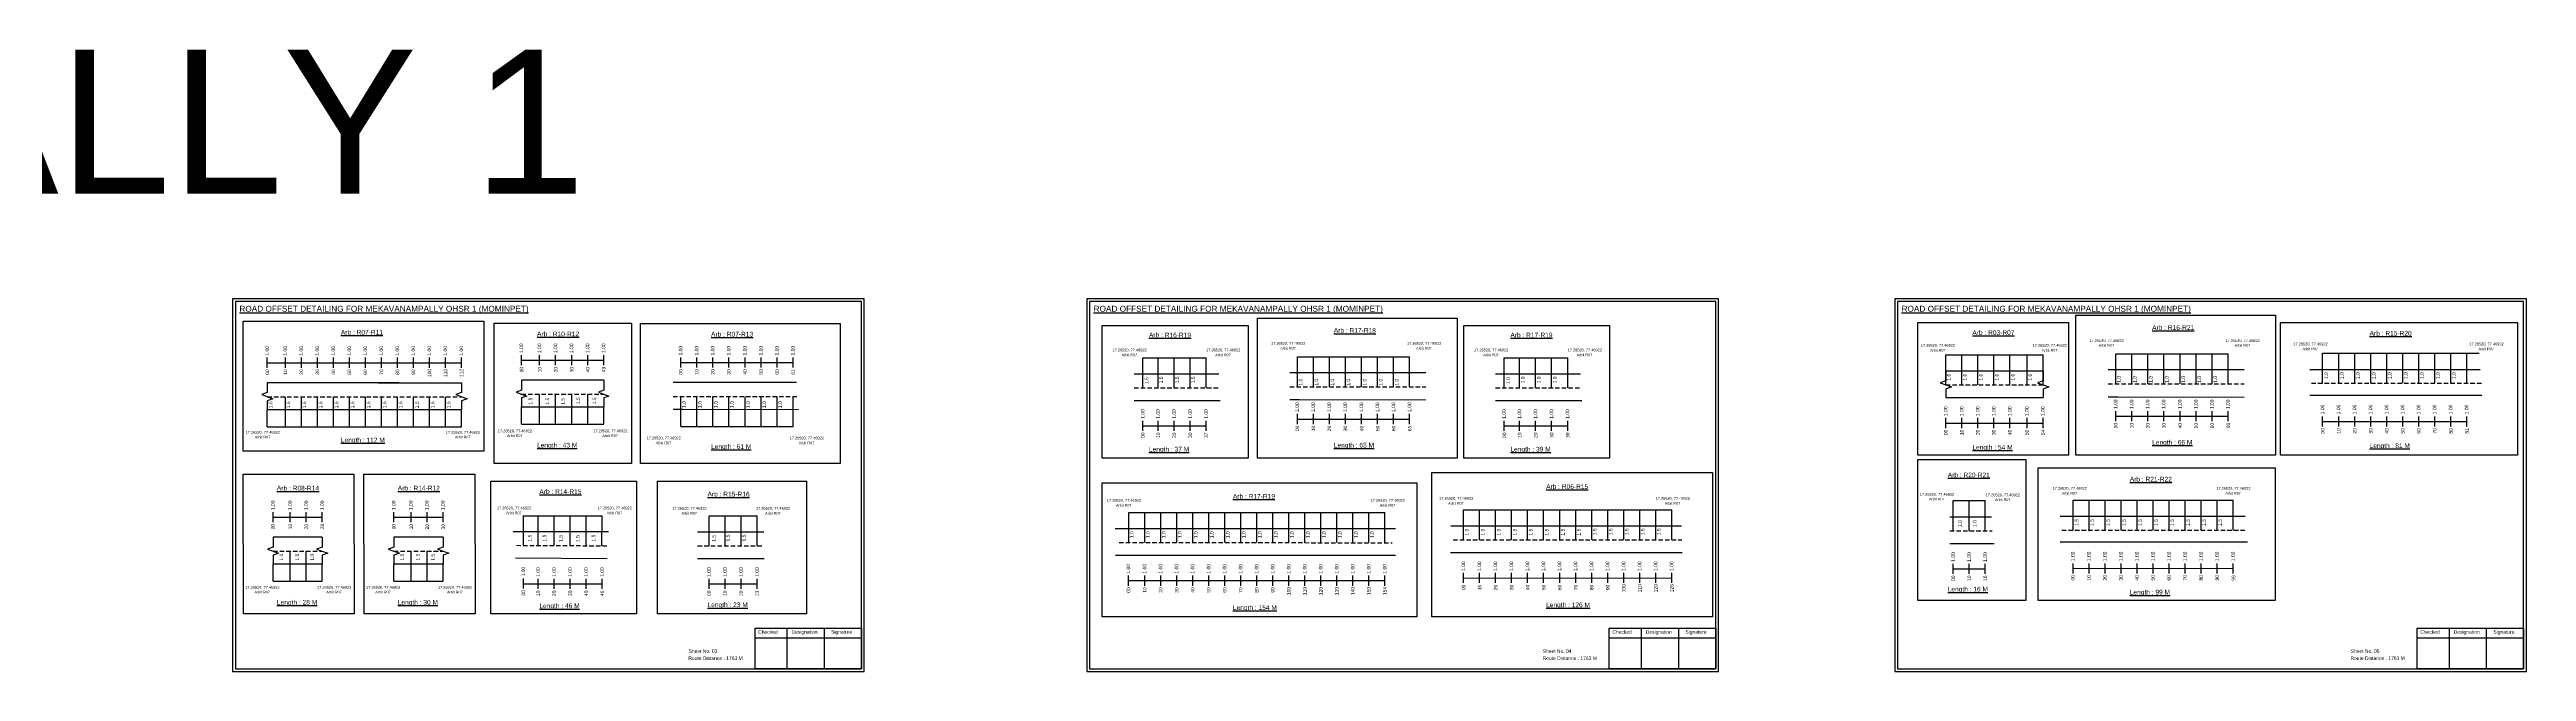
# Model space of a CAD drawing. Header units: inches. Extents: x -117 to 51867, y -12715 to 3423.
# Drawn here: x 7809 to 9912, y 27 to 556 of the extents above; entities that cross this region are included whole.
import ezdxf

# ---------------------------------------------------------------- set-up
doc = ezdxf.new("R2010")
doc.units = ezdxf.units.IN
doc.header["$MEASUREMENT"] = 0
doc.linetypes.add('DASHED2', pattern=[0.375, 0.25, -0.125])
for name, color, linetype in [('PDF_Geometry', 7, 'Continuous'), ('PDF_Text', 5, 'Continuous'), ('pipe', 5, 'Continuous')]:
    doc.layers.add(name, color=color, linetype=linetype)
doc.styles.add('PDF Arial', font='arial.ttf')
doc.styles.get("Standard").update_dxf_attribs({"font": 'arial.ttf'})

msp = doc.modelspace()

# ---------------------------------------------------------------- linework, layer by layer
at = {"color": 217, "true_color": 0x93278f}
for p, q in [((8209.4, 287.7), (8209.4, 296.2)), ((8224.8, 287.7), (8224.8, 296.2)), ((8238.4, 287.7), (8238.4, 296.2)), ((8252, 287.7), (8252, 296.2)), ((8265.6, 287.7), (8265.6, 296.2)), ((8279.2, 287.7), (8279.2, 296.2)), ((7993.5, 285.5), (7993.5, 294.1)), ((7993.5, 289.8), (8158.5, 289.8)), ((8008.9, 285.5), (8008.9, 294.1)), ((8022.5, 285.5), (8022.5, 294.1)), ((8036.1, 285.5), (8036.1, 294.1)), ((8049.7, 285.5), (8049.7, 294.1)), ((8063.3, 285.5), (8063.3, 294.1)), ((8076.9, 285.5), (8076.9, 294.1)), ((8090.5, 285.5), (8090.5, 294.1)), ((8104.1, 285.5), (8104.1, 294.1)), ((8117.7, 285.5), (8117.7, 294.1)), ((8131.3, 285.5), (8131.3, 294.1)), ((8144.9, 285.5), (8144.9, 294.1)), ((8158.5, 285.5), (8158.5, 294.1)), ((8209.4, 291.9), (8279.2, 291.9)), ((8344.6, 285.6), (8344.6, 294.2)), ((8344.6, 289.9), (8440.1, 290)), ((8358.2, 285.6), (8358.2, 294.2)), ((8371.8, 285.6), (8371.8, 294.2)), ((8385.4, 285.6), (8385.4, 294.2)), ((8399.3, 285.6), (8399.3, 294.2)), ((8412.9, 285.6), (8412.9, 294.2)), ((8426.5, 285.6), (8426.5, 294.2)), ((8440.1, 285.6), (8440.1, 294.2)), ((8737, 231.8), (8737, 240.4)), ((8737, 236.1), (8790.9, 236.1)), ((8750.1, 231.8), (8750.1, 240.4)), ((8763.7, 231.8), (8763.7, 240.4)), ((8777.3, 231.8), (8777.3, 240.4)), ((8790.9, 231.8), (8790.9, 240.4)), ((8868.3, 237.6), (8868.3, 246.2)), ((8868.3, 241.9), (8963.7, 241.9)), ((8881.9, 237.6), (8881.9, 246.2)), ((8895.5, 237.6), (8895.5, 246.2)), ((8909.1, 237.6), (8909.1, 246.2)), ((8922.9, 237.6), (8922.9, 246.2)), ((8936.5, 237.6), (8936.5, 246.2)), ((8950.1, 237.6), (8950.1, 246.2)), ((8963.7, 237.6), (8963.7, 246.2)), ((9044.1, 231.8), (9044.1, 240.4)), ((9044.1, 236.1), (9097.9, 236.1)), ((9057.1, 231.8), (9057.1, 240.4)), ((9070.7, 231.8), (9070.7, 240.4)), ((9084.3, 231.8), (9084.3, 240.4)), ((9097.9, 231.8), (9097.9, 240.4)), ((9419, 234.2), (9419, 242.8)), ((9419, 238.5), (9501.7, 238.5)), ((9432.6, 234.2), (9432.6, 242.8)), ((9446.2, 234.2), (9446.2, 242.8)), ((9459.8, 234.2), (9459.8, 242.8)), ((9473.4, 234.2), (9473.4, 242.8)), ((9488.1, 234.2), (9488.1, 242.8)), ((9501.7, 234.2), (9501.7, 242.8)), ((9563.4, 240), (9563.4, 248.6)), ((9563.4, 244.3), (9658.8, 244.3)), ((9577, 240), (9577, 248.6)), ((9590.6, 240), (9590.6, 248.6)), ((9604.2, 240), (9604.2, 248.6)), ((9618, 240), (9618, 248.6)), ((9631.6, 240), (9631.6, 248.6)), ((9645.2, 240), (9645.2, 248.6)), ((9658.8, 240), (9658.8, 248.6)), ((9739.1, 235.6), (9739.1, 244.1)), ((9739.1, 239.8), (9861.5, 239.9)), ((9752.7, 235.6), (9752.7, 244.1)), ((9766.3, 235.6), (9766.3, 244.1)), ((9779.9, 235.6), (9779.9, 244.1)), ((9793.5, 235.6), (9793.5, 244.1)), ((9807.1, 235.6), (9807.1, 244.1)), ((9820.7, 235.6), (9820.7, 244.1)), ((9834.3, 235.6), (9834.3, 244.1)), ((9847.9, 235.6), (9847.9, 244.1)), ((9861.5, 235.6), (9861.5, 244.1)), ((7998.4, 154.2), (7998.4, 162.8)), ((7998.4, 158.5), (8040.2, 158.5)), ((8013, 154.2), (8013, 162.8)), ((8026.6, 154.2), (8026.6, 162.8)), ((8040.2, 154.2), (8040.2, 162.8)), ((8101, 154.2), (8101, 162.8)), ((8101, 158.5), (8142.8, 158.5)), ((8115.6, 154.2), (8115.6, 162.8)), ((8129.2, 154.2), (8129.2, 162.8)), ((8142.8, 154.2), (8142.8, 162.8)), ((8211, 97.9), (8211, 106.4)), ((8223.5, 97.5), (8223.5, 106.1)), ((8237.1, 97.5), (8237.1, 106.1)), ((8250.7, 97.5), (8250.7, 106.1)), ((8264.3, 97.5), (8264.3, 106.1)), ((8277.9, 97.5), (8277.9, 106.1)), ((8368.7, 97.5), (8368.7, 106.1)), ((8382.3, 97.5), (8382.3, 106.1)), ((8395.9, 97.5), (8395.9, 106.1)), ((8409.5, 97.5), (8409.5, 106.1)), ((8725, 100.3), (8725, 108.9)), ((8738.7, 100.3), (8738.7, 108.9)), ((8752.3, 100.3), (8752.3, 108.9)), ((8765.9, 100.3), (8765.9, 108.9)), ((8779.5, 100.3), (8779.5, 108.9)), ((8793.1, 100.3), (8793.1, 108.9)), ((8806.7, 100.3), (8806.7, 108.9)), ((8820.3, 100.3), (8820.3, 108.9)), ((8833.9, 100.3), (8833.9, 108.9)), ((8847.5, 100.3), (8847.5, 108.9)), ((8861.1, 100.3), (8861.1, 108.9)), ((8874.7, 100.3), (8874.7, 108.9)), ((8888.3, 100.3), (8888.3, 108.9)), ((8901.9, 100.3), (8901.9, 108.9)), ((8915.5, 100.3), (8915.5, 108.9)), ((8929.1, 100.3), (8929.1, 108.9)), ((8942.7, 100.3), (8942.7, 108.9)), ((9009.5, 102.6), (9009.5, 111.1)), ((9009.5, 106.8), (9186.3, 106.9)), ((9023.1, 102.6), (9023.1, 111.1)), ((9036.7, 102.6), (9036.7, 111.1)), ((9050.3, 102.6), (9050.3, 111.1)), ((9063.9, 102.6), (9063.9, 111.1)), ((9077.5, 102.6), (9077.5, 111.1)), ((9091.1, 102.6), (9091.1, 111.1)), ((9104.7, 102.6), (9104.7, 111.1)), ((9118.3, 102.6), (9118.3, 111.1)), ((9131.9, 102.6), (9131.9, 111.1)), ((9145.5, 102.6), (9145.5, 111.1)), ((9159.1, 102.6), (9159.1, 111.1)), ((9172.7, 102.6), (9172.7, 111.1)), ((9186.3, 102.6), (9186.3, 111.1)), ((9425.4, 110.3), (9425.4, 118.9)), ((9425.4, 114.6), (9452.6, 114.6)), ((9439, 110.3), (9439, 118.9)), ((9452.6, 110.3), (9452.6, 118.9)), ((9527.1, 110.8), (9527.1, 119.3)), ((9527.1, 115), (9663.1, 115.1)), ((9540.7, 110.8), (9540.7, 119.3)), ((9554.3, 110.8), (9554.3, 119.3)), ((9567.9, 110.8), (9567.9, 119.3)), ((9581.5, 110.8), (9581.5, 119.3)), ((9595.1, 110.8), (9595.1, 119.3)), ((9608.7, 110.8), (9608.7, 119.3)), ((9622.3, 110.8), (9622.3, 119.3)), ((9635.9, 110.8), (9635.9, 119.3)), ((9649.5, 110.8), (9649.5, 119.3)), ((9663.1, 110.8), (9663.1, 119.3)), ((8211, 101.8), (8277.9, 101.8)), ((8368.7, 101.8), (8409.5, 101.8)), ((8725.1, 104.6), (8942.7, 104.6))]:
    msp.add_line(p, q, dxfattribs=at)
at = {"color": 5}
for p, q in [((8868.3, 294.8), (8963.7, 294.8)), ((9419, 296.4), (9501.7, 296.4)), ((9563.4, 297.2), (9658.8, 297.2)), ((9739.1, 297.8), (9871.9, 297.8)), ((8737, 294), (8790.9, 294)), ((9044.1, 294), (9097.9, 294)), ((7993.5, 235.4), (8158.5, 235.4)), ((8209.4, 237.5), (8279.2, 237.5)), ((8344.6, 235.5), (8440.1, 235.5)), ((9425.4, 172.6), (9452.6, 172.6)), ((9527.1, 173), (9663.1, 173)), ((8211, 159.7), (8277.9, 159.7)), ((8368.7, 159.8), (8409.5, 159.8)), ((8725.1, 162.6), (8942.7, 162.6)), ((9009.5, 164.8), (9186.3, 164.8)), ((7998.4, 104.1), (8040.2, 104.1)), ((8101, 104.1), (8142.8, 104.1))]:
    msp.add_line(p, q, dxfattribs=at)
for p, q in [((8868.3, 269.3), (8868.3, 294.8)), ((8881.9, 269.3), (8881.9, 294.8)), ((8895.5, 269.3), (8895.5, 294.8)), ((8909.1, 269.3), (8909.1, 294.8)), ((8922.9, 269.3), (8922.9, 294.8)), ((8936.5, 269.3), (8936.5, 294.8)), ((8950.1, 269.3), (8950.1, 294.8)), ((8963.7, 269.3), (8963.7, 294.8)), ((9419, 270.9), (9419, 296.4)), ((9432.6, 270.9), (9432.6, 296.4)), ((9446.2, 270.9), (9446.2, 296.4)), ((9459.8, 270.9), (9459.8, 296.4)), ((9473.4, 270.9), (9473.4, 296.4)), ((9488.1, 270.9), (9488.1, 296.4)), ((9501.7, 270.9), (9501.7, 296.4)), ((9563.4, 271.7), (9563.4, 297.2)), ((9577, 271.7), (9577, 297.2)), ((9590.6, 271.7), (9590.6, 297.2)), ((9604.2, 271.7), (9604.2, 297.2)), ((9618, 271.7), (9618, 297.2)), ((9631.6, 271.7), (9631.6, 297.2)), ((9645.2, 271.7), (9645.2, 297.2)), ((9658.8, 271.7), (9658.8, 297.2)), ((9739.1, 272.3), (9739.1, 297.8)), ((9752.7, 272.3), (9752.7, 297.8)), ((9766.3, 272.3), (9766.3, 297.8)), ((9779.9, 272.3), (9779.9, 297.8)), ((9793.5, 272.3), (9793.5, 297.8)), ((9807.1, 272.3), (9807.1, 297.8)), ((9820.7, 272.3), (9820.7, 297.8)), ((9834.3, 272.3), (9834.3, 297.8)), ((9847.9, 272.3), (9847.9, 297.8)), ((9861.5, 272.3), (9861.5, 297.8)), ((8279.2, 275), (8209.4, 275)), ((8729.7, 280.4), (8801.7, 280.4)), ((8737, 268.5), (8737, 294)), ((8750.1, 268.5), (8750.1, 294)), ((8763.7, 268.5), (8763.7, 294)), ((8777.3, 268.5), (8777.3, 294)), ((8790.9, 268.5), (8790.9, 294)), ((8977.3, 281.2), (8861.9, 281.2)), ((9036.7, 280.4), (9108.8, 280.4)), ((9044.1, 268.5), (9044.1, 294)), ((9057.1, 268.5), (9057.1, 294)), ((9070.7, 268.5), (9070.7, 294)), ((9084.3, 268.5), (9084.3, 294)), ((9097.9, 268.5), (9097.9, 294)), ((9419, 282.8), (9501.7, 282.8)), ((9672.4, 283.6), (9557, 283.6)), ((9728.2, 284.1), (9873, 284.1)), ((8105.3, 272.8), (7993.5, 272.8)), ((8008.9, 235.4), (8008.9, 260.9)), ((8022.5, 235.4), (8022.5, 260.9)), ((8036.1, 235.4), (8036.1, 260.9)), ((8049.7, 235.4), (8049.7, 260.9)), ((8063.3, 235.4), (8063.3, 260.9)), ((8076.9, 235.4), (8076.9, 260.9)), ((8087.8, 272.8), (8158.5, 272.8)), ((8090.5, 235.4), (8090.5, 260.9)), ((8104.1, 235.4), (8104.1, 260.9)), ((8117.7, 235.4), (8117.7, 260.9)), ((8131.3, 235.4), (8131.3, 260.9)), ((8144.9, 235.4), (8144.9, 260.9)), ((8224.8, 237.5), (8224.8, 263.1)), ((8238.4, 237.5), (8238.4, 263.1)), ((8252, 237.5), (8252, 263.1)), ((8265.6, 237.5), (8265.6, 263.1)), ((8443, 272.9), (8338.2, 272.9)), ((8344.6, 235.5), (8344.6, 261)), ((8358.2, 235.5), (8358.2, 261)), ((8371.8, 235.5), (8371.8, 261)), ((8385.4, 235.5), (8385.4, 261)), ((8399.3, 235.5), (8399.3, 261)), ((8412.9, 235.5), (8412.9, 261)), ((8426.5, 235.5), (8426.5, 261)), ((8440.1, 235.5), (8440.1, 261)), ((8729.7, 257.7), (8802.7, 257.7)), ((8861.9, 258.5), (8869.9, 258.5)), ((8869.9, 258.5), (8977.3, 258.2)), ((9036.7, 257.7), (9109.8, 257.7)), ((9419, 260.1), (9501.7, 260.1)), ((9557, 260.9), (9565, 260.9)), ((9565, 260.9), (9672.4, 260.6)), ((9874.4, 262), (9728.2, 262)), ((7993.5, 250.1), (8158.5, 250.1)), ((7993.5, 235.4), (7993.5, 250.1)), ((8158.5, 235.4), (8158.5, 250.1)), ((8209.4, 252.3), (8279.2, 252.3)), ((8209.4, 237.5), (8209.4, 252.3)), ((8279.2, 237.5), (8279.2, 252.3)), ((8338.2, 250.2), (8346.3, 250.2)), ((8346.3, 250.2), (8444.6, 250)), ((9425.4, 147), (9425.4, 172.6)), ((9439, 147), (9439, 172.6)), ((9452.6, 147), (9452.6, 172.6)), ((9527.1, 147.5), (9527.1, 173)), ((9540.7, 147.5), (9540.7, 173)), ((9554.3, 147.5), (9554.3, 173)), ((9567.9, 147.5), (9567.9, 173)), ((9581.5, 147.5), (9581.5, 173)), ((9595.1, 147.5), (9595.1, 173)), ((9608.7, 147.5), (9608.7, 173)), ((9622.3, 147.5), (9622.3, 173)), ((9635.9, 147.5), (9635.9, 173)), ((9649.5, 147.5), (9649.5, 173)), ((9663.1, 147.5), (9663.1, 173)), ((8211, 134.5), (8211, 160)), ((8223.5, 134.4), (8223.5, 159.7)), ((8237.1, 134.4), (8237.1, 159.7)), ((8250.7, 134.5), (8250.7, 159.7)), ((8264.3, 134.2), (8264.3, 159.7)), ((8277.7, 134.2), (8277.9, 159.7)), ((8368.7, 134.2), (8368.7, 159.8)), ((8382.3, 134.2), (8382.3, 159.8)), ((8395.9, 134.2), (8395.9, 159.8)), ((8409.5, 134.2), (8409.5, 159.8)), ((8713.5, 148.9), (8951.6, 148.9)), ((8725.1, 137), (8725.1, 162.6)), ((8738.7, 137), (8738.7, 162.6)), ((8752.3, 137), (8752.3, 162.6)), ((8765.9, 137), (8765.9, 162.6)), ((8779.5, 137), (8779.5, 162.6)), ((8793.1, 137), (8793.1, 162.6)), ((8806.7, 137), (8806.7, 162.6)), ((8820.3, 137), (8820.3, 162.6)), ((8833.9, 137), (8833.9, 162.6)), ((8847.5, 137), (8847.5, 162.6)), ((8861.1, 137), (8861.1, 162.6)), ((8874.7, 137), (8874.7, 162.6)), ((8888.3, 137), (8888.3, 162.6)), ((8901.9, 137), (8901.9, 162.6)), ((8915.5, 137), (8915.5, 162.6)), ((8929.1, 137), (8929.1, 162.6)), ((8942.7, 137), (8942.7, 162.6)), ((8998.8, 151.1), (9194.7, 151.1)), ((9009.5, 139.3), (9009.5, 164.8)), ((9023.1, 139.3), (9023.1, 164.8)), ((9036.7, 139.3), (9036.7, 164.8)), ((9050.3, 139.3), (9050.3, 164.8)), ((9063.9, 139.3), (9063.9, 164.8)), ((9077.5, 139.3), (9077.5, 164.8)), ((9091.1, 139.3), (9091.1, 164.8)), ((9104.7, 139.3), (9104.7, 164.8)), ((9118.3, 139.3), (9118.3, 164.8)), ((9131.9, 139.4), (9131.9, 165)), ((9145.5, 139.4), (9145.5, 165)), ((9159.1, 139.4), (9159.1, 165)), ((9172.7, 139.4), (9172.7, 165)), ((9186.3, 139.3), (9186.3, 164.8)), ((9422.4, 158.9), (9457.8, 158.9)), ((9516.2, 159.4), (9673.3, 159.4)), ((8040.2, 141.5), (7998.4, 141.5)), ((8013, 104.1), (8013, 129.6)), ((8026.6, 104.1), (8026.6, 129.6)), ((8142.8, 141.5), (8101, 141.5)), ((8115.6, 104.1), (8115.6, 129.6)), ((8129.2, 104.1), (8129.2, 129.6)), ((8283.2, 146.1), (8202.2, 146.1)), ((8358.8, 146.1), (8415.3, 146.1)), ((8998.3, 128.5), (9195.1, 128.5)), ((9422.4, 136.2), (9460.2, 136.2)), ((9675.2, 137.2), (9516.2, 137.2)), ((7998.4, 118.8), (8023.9, 118.8)), ((7998.4, 104.1), (7998.4, 118.8)), ((8023.9, 118.8), (8040.2, 118.8)), ((8040.2, 104.1), (8040.2, 118.8)), ((8101, 118.8), (8126.5, 118.8)), ((8101, 104.1), (8101, 118.8)), ((8126.5, 118.8), (8142.8, 118.8)), ((8142.8, 104.1), (8142.8, 118.8)), ((8204.4, 123.9), (8282.2, 123.4)), ((8358.8, 123.4), (8415.5, 123.3)), ((8713.9, 126.2), (8951.8, 126.2))]:
    msp.add_line(p, q)
at = {"linetype": 'DASHED2', "ltscale": 15}
for p, q in [((7993.5, 260.9), (8158.5, 260.9)), ((8209.4, 263.1), (8279.2, 263.1)), ((8338.2, 261), (8443.6, 261)), ((8729.7, 268.5), (8802.2, 268.5)), ((8861.9, 269.3), (8977.3, 269.3)), ((9036.7, 268.5), (9109.3, 268.5)), ((9419, 270.9), (9501.7, 270.9)), ((9557, 271.7), (9672.4, 271.7)), ((9729.5, 272.3), (9873.9, 272.3)), ((9517.5, 147.5), (9673.3, 147.5)), ((7998.4, 129.6), (8040.2, 129.6)), ((8101, 129.6), (8142.8, 129.6)), ((8205.1, 134.6), (8283.4, 134.2)), ((8359, 134.2), (8415.3, 134.2)), ((8717, 137), (8948.9, 136.8)), ((9000.6, 139.3), (9194.9, 139.3)), ((9422.4, 147), (9458.3, 147))]:
    msp.add_line(p, q, dxfattribs=at)
for points in [[(7972.9, 325), (8177.5, 325), (8177.5, 214.5), (7972.9, 214.5)], [(8186.3, 323.4), (8302.7, 323.4), (8302.7, 204.2), (8186.3, 204.2)], [(8310.4, 323), (8480, 323), (8480, 204.2), (8310.4, 204.2)], [(8702.6, 321.5), (8826.4, 321.5), (8826.4, 208.8), (8702.6, 208.8)], [(8834.4, 327.7), (9004, 327.7), (9004, 208.8), (8834.4, 208.8)], [(9009.6, 321.5), (9133.4, 321.5), (9133.4, 208.8), (9009.6, 208.8)], [(9395.2, 323.9), (9523.3, 323.9), (9523.3, 211.2), (9395.2, 211.2)], [(9529.4, 330.1), (9699.1, 330.1), (9699.1, 211.2), (9529.4, 211.2)], [(9703.3, 323.9), (9904.6, 323.9), (9904.6, 211.2), (9703.3, 211.2)], [(7972.9, 195.2), (8067.1, 195.2), (8067.4, 76.4), (7973.2, 76.4)], [(8075.5, 195.2), (8169.8, 195.2), (8170, 76.4), (8075.8, 76.4)], [(9395.2, 207.4), (9487.1, 207.4), (9487.1, 87.8), (9395.2, 87.8)], [(9497.5, 200.5), (9698.7, 200.5), (9698.7, 87.8), (9497.5, 87.8)], [(8183.3, 189.1), (8307.1, 189.1), (8307.1, 76.4), (8183.3, 76.4)], [(8324.8, 189.1), (8451.5, 189.1), (8451.5, 76.4), (8324.8, 76.4)], [(8702.6, 187.7), (8969.7, 187.7), (8969.7, 73.8), (8702.6, 73.8)]]:
    msp.add_lwpolyline(points, close=True)
at = {"linetype": 'Continuous'}
for points in [[(8209.4, 275), (8209.4, 266.3), (8204.9, 264.7), (8213.9, 261.4), (8209.4, 259.8), (8209.4, 252.3)], [(8279.2, 275), (8279.2, 266.3), (8274.7, 264.7), (8283.7, 261.4), (8279.2, 259.8), (8279.2, 252.3)], [(9419, 282.8), (9419, 274.4), (9414.3, 272.6), (9423.8, 269.2), (9419, 267.4), (9419, 260.1)], [(9501.7, 282.8), (9501.7, 274.4), (9496.9, 272.6), (9506.4, 269.2), (9501.7, 267.4), (9501.7, 260.1)], [(7993.5, 272.8), (7993.5, 264.4), (7988.8, 262.7), (7998.2, 259.2), (7993.5, 257.5), (7993.5, 250.1)], [(8158.5, 272.8), (8158.5, 264.4), (8153.7, 262.7), (8163.2, 259.2), (8158.5, 257.5), (8158.5, 250.1)], [(7998.4, 141.5), (7998.4, 133.1), (7993.6, 131.4), (8003.1, 127.9), (7998.4, 126.2), (7998.4, 118.8)], [(8040.2, 141.4), (8040.2, 133), (8035.4, 131.3), (8044.9, 127.8), (8040.2, 126.1), (8040.2, 118.7)], [(8101, 141.5), (8101, 133.1), (8096.2, 131.4), (8105.7, 127.9), (8101, 126.2), (8101, 118.8)], [(8142.8, 141.4), (8142.8, 133), (8138.1, 131.3), (8147.6, 127.8), (8142.8, 126.1), (8142.8, 118.7)]]:
    msp.add_lwpolyline(points, dxfattribs=at)
at = {"layer": 'PDF_Geometry'}
for points in [[(7964, 344.1), (7964, 27.4), (8500.5, 27.4), (8500.5, 344.1)], [(7966.4, 341.8), (7966.4, 29.8), (8498.1, 29.8), (8498.1, 341.8)], [(8689.5, 344.1), (8689.5, 27.4), (9226, 27.4), (9226, 344.1)], [(8691.9, 341.8), (8691.9, 29.8), (9223.6, 29.8), (9223.6, 341.8)], [(9375.7, 344.1), (9375.7, 27.4), (9912.2, 27.4), (9912.2, 344.1)], [(9378, 341.8), (9378, 29.8), (9909.8, 29.8), (9909.8, 341.8)]]:
    msp.add_lwpolyline(points, close=True, dxfattribs=at)
at = {"layer": 'PDF_Geometry', "color": 242, "true_color": 0xcc1f26}
for points in [[(8498.1, 29.7), (8407.8, 29.7), (8407.8, 64.3), (8498.1, 64.3)], [(9223.6, 29.7), (9133.2, 29.7), (9133.2, 64.3), (9223.6, 64.3)], [(9909.8, 29.7), (9819.4, 29.7), (9819.4, 64.3), (9909.8, 64.3)]]:
    msp.add_lwpolyline(points, close=True, dxfattribs=at)
for points in [[(8434.7, 64.3), (8434.7, 29.7)], [(8466.5, 64.3), (8466.5, 29.7)], [(9160.2, 64.3), (9160.2, 29.7)], [(9191.9, 64.3), (9191.9, 29.7)], [(9846.4, 64.3), (9846.4, 29.7)], [(9878.1, 64.3), (9878.1, 29.7)], [(8407.8, 56), (8498.1, 56)], [(9133.2, 56), (9223.6, 56)], [(9819.4, 56), (9909.8, 56)]]:
    msp.add_lwpolyline(points, dxfattribs=at)
at = {"layer": 'pipe', "color": 0}
msp.add_lwpolyline([(8982.6, 196.6), (9220.9, 196.6), (9220.9, 73.8), (8982.6, 73.8)], close=True, dxfattribs=at)

# ---------------------------------------------------------------- texts
for s, height, p in [('MEKAVANAMPALLY 1', 122.535, (6494.3, 433.3)), ('Sheet No. 03', 3, (8351.3, 43.2)), ('Sheet No. 04', 3, (9076.7, 43.2)), ('Sheet No. 05', 3, (9762.9, 43.2)), ('Route Distance : 1763 M', 3, (8351.1, 37.2)), ('Route Distance : 1763 M', 3, (9076.6, 37.2)), ('Route Distance : 1763 M', 3, (9762.7, 37.2))]:
    msp.add_text(s, height=height).set_placement(p)
at = {"color": 242, "true_color": 0xcd2027}
for s, height, p in [('%%UROAD OFFSET DETAILING FOR MEKAVANAMPALLY OHSR 1 (MOMINPET)', 5, (7969.8, 333.1)), ('%%UROAD OFFSET DETAILING FOR MEKAVANAMPALLY OHSR 1 (MOMINPET)', 5, (8695.3, 333.1)), ('%%UROAD OFFSET DETAILING FOR MEKAVANAMPALLY OHSR 1 (MOMINPET)', 5, (9381.5, 333.1)), ('%%UArb : R07-R11', 4, (8056, 313.6)), ('%%UArb : R10-R12', 4, (8222.6, 312.2)), ('%%UArb : R07-R13', 4, (8370.4, 312)), ('%%UArb : R17-R18', 4, (8899.3, 315.2)), ('%%UArb : R03-R07', 4, (9441.6, 313.4)), ('%%UArb : R16-R21', 4, (9594.3, 317.6)), ('%%UArb : R15-R20', 4, (9779, 312.8)), ('%%UArb : R16-R19', 4, (8742.3, 311.3)), ('%%UArb : R17-R19', 4, (9049.3, 311.3)), ('%%ULength : 112 M', 4, (8056, 222.1)), ('%%ULength : 43 M', 4, (8222.6, 217.7)), ('%%ULength : 61 M', 4, (8370.4, 216.5)), ('%%ULength : 37 M', 4, (8742.3, 214.3)), ('%%ULength : 65 M', 4, (8899.3, 217.7)), ('%%ULength : 39 M', 4, (9049.3, 214.3)), ('%%ULength : 54 M', 4, (9441.6, 215.9)), ('%%ULength : 66 M', 4, (9594.3, 220.1)), ('%%ULength : 81 M', 4, (9779, 217.3)), ('%%UArb : R20-R21', 4, (9420.7, 192.4)), ('%%UArb : R21-R22', 4, (9575.3, 188.8)), ('%%UArb : R08-R14', 4, (8001.7, 181.2)), ('%%UArb : R14-R12', 4, (8104.3, 181.2)), ('%%UArb : R14-R15', 4, (8224.6, 178.2)), ('%%UArb : R15-R16', 4, (8367.4, 176.1)), ('%%UArb : R17-R19', 4, (8813.6, 174.2)), ('%%UArb : R06-R15', 4, (9079.6, 182.5)), ('%%ULength : 28 M', 4, (8001.7, 84.2)), ('%%ULength : 30 M', 4, (8104.3, 84.2)), ('%%ULength : 46 M', 4, (8224.6, 81.2)), ('%%ULength : 23 M', 4, (8367.4, 82.1)), ('%%ULength : 126 M', 4, (9079.6, 82)), ('%%ULength : 16 M', 4, (9420.7, 95.4)), ('%%ULength : 99 M', 4, (9575.3, 92.8)), ('%%ULength : 154 M', 4, (8813.6, 79.7))]:
    msp.add_text(s, height=height, dxfattribs=at).set_placement(p)
at = {"color": 217, "true_color": 0x93278f}
for s, p in [('1.00', (7994.8, 295.8)), ('1.00', (8010.2, 295.8)), ('1.00', (8023.8, 295.8)), ('1.00', (8037.4, 295.8)), ('1.00', (8051, 295.8)), ('1.00', (8064.6, 295.8)), ('1.00', (8078.2, 295.8)), ('1.00', (8091.8, 295.8)), ('1.00', (8105.4, 295.8)), ('1.00', (8119, 295.8)), ('1.00', (8132.6, 295.8)), ('1.00', (8146.2, 295.8)), ('1.00', (8159.8, 295.8)), ('1.00', (8210.7, 298)), ('1.00', (8226.1, 298)), ('1.00', (8239.7, 298)), ('1.00', (8253.3, 298)), ('1.00', (8266.9, 298)), ('1.00', (8280.5, 298)), ('1.00', (8346, 295.9)), ('1.00', (8359.6, 295.9)), ('1.00', (8373.2, 295.9)), ('1.00', (8386.8, 295.9)), ('1.00', (8400.6, 295.9)), ('1.00', (8414.2, 295.9)), ('1.00', (8427.8, 295.9)), ('1.00', (8441.4, 295.9)), ('00', (7995, 279.5)), ('10', (8010.3, 279.5)), ('20', (8023.9, 279.5)), ('30', (8037.5, 279.5)), ('40', (8051.1, 279.5)), ('50', (8064.7, 279.5)), ('60', (8078.3, 279.5)), ('70', (8091.9, 279.5)), ('80', (8105.5, 279.5)), ('90', (8119.1, 279.5)), ('100', (8132.7, 277.6)), ('110', (8146.3, 277.6)), ('112', (8159.9, 277.6)), ('00', (8210.9, 281.6)), ('10', (8226.3, 281.6)), ('20', (8239.9, 281.6)), ('30', (8253.5, 281.6)), ('40', (8267.1, 281.6)), ('43', (8280.7, 281.6)), ('00', (8346.1, 279.6)), ('10', (8359.7, 279.6)), ('20', (8373.3, 279.6)), ('30', (8386.9, 279.6)), ('40', (8400.7, 279.6)), ('50', (8414.3, 279.6)), ('60', (8427.9, 279.6)), ('61', (8441.5, 279.6)), ('1.00', (8869.6, 247.9)), ('1.00', (8883.2, 247.9)), ('1.00', (8896.8, 247.9)), ('1.00', (8910.4, 247.9)), ('1.00', (8924.2, 247.9)), ('1.00', (8937.8, 247.9)), ('1.00', (8951.4, 247.9)), ('1.00', (8965, 247.9)), ('1.00', (9420.4, 244.5)), ('1.00', (9434, 244.5)), ('1.00', (9447.6, 244.5)), ('1.00', (9461.2, 244.5)), ('1.00', (9474.8, 244.5)), ('1.00', (9489.4, 244.5)), ('1.00', (9503, 244.5)), ('1.00', (9564.7, 250.3)), ('1.00', (9578.3, 250.3)), ('1.00', (9591.9, 250.3)), ('1.00', (9605.5, 250.3)), ('1.00', (9619.3, 250.3)), ('1.00', (9632.9, 250.3)), ('1.00', (9646.5, 250.3)), ('1.00', (9660.1, 250.3)), ('1.00', (9740.4, 245.9)), ('1.00', (9754, 245.9)), ('1.00', (9767.6, 245.9)), ('1.00', (9781.2, 245.9)), ('1.00', (9794.8, 245.9)), ('1.00', (9808.4, 245.9)), ('1.00', (9822, 245.9)), ('1.00', (9835.6, 245.9)), ('1.00', (9849.2, 245.9)), ('1.00', (9862.8, 245.9)), ('1.00', (8738.4, 242.1)), ('1.00', (8751.4, 242.1)), ('1.00', (8765, 242.1)), ('1.00', (8778.6, 242.1)), ('1.00', (8792.2, 242.1)), ('00', (8869.8, 231.6)), ('10', (8883.4, 231.6)), ('20', (8897, 231.6)), ('30', (8910.6, 231.6)), ('40', (8924.4, 231.6)), ('50', (8938, 231.6)), ('60', (8951.6, 231.6)), ('65', (8965.2, 231.6)), ('1.00', (9045.4, 242.1)), ('1.00', (9058.4, 242.1)), ('1.00', (9072, 242.1)), ('1.00', (9085.6, 242.1)), ('1.00', (9099.2, 242.1)), ('00', (9420.5, 228.2)), ('10', (9434.1, 228.2)), ('20', (9447.7, 228.2)), ('30', (9461.3, 228.2)), ('40', (9474.9, 228.2)), ('50', (9489.6, 228.2)), ('54', (9503.2, 228.2)), ('00', (9564.8, 234)), ('10', (9578.4, 234)), ('20', (9592, 234)), ('30', (9605.6, 234)), ('40', (9619.5, 234)), ('50', (9633.1, 234)), ('60', (9646.7, 234)), ('66', (9660.3, 234)), ('00', (9740.6, 229.5)), ('10', (9754.2, 229.5)), ('20', (9767.8, 229.5)), ('30', (9781.4, 229.5)), ('40', (9795, 229.5)), ('50', (9808.6, 229.5)), ('60', (9822.2, 229.5)), ('70', (9835.8, 229.5)), ('80', (9849.4, 229.5)), ('81', (9863, 229.5)), ('00', (8738.5, 225.8)), ('10', (8751.6, 225.8)), ('20', (8765.2, 225.8)), ('30', (8778.8, 225.8)), ('37', (8792.4, 225.8)), ('00', (9045.6, 225.8)), ('10', (9058.6, 225.8)), ('20', (9072.2, 225.8)), ('30', (9085.8, 225.8)), ('39', (9099.4, 225.8)), ('1.00', (7999.7, 164.5)), ('1.00', (8014.3, 164.5)), ('1.00', (8027.9, 164.5)), ('1.00', (8041.5, 164.5)), ('1.00', (8102.3, 164.5)), ('1.00', (8116.9, 164.5)), ('1.00', (8130.5, 164.5)), ('1.00', (8144.1, 164.5)), ('00', (7999.8, 148.2)), ('10', (8014.5, 148.2)), ('20', (8028.1, 148.2)), ('28', (8041.7, 148.2)), ('00', (8102.5, 148.2)), ('10', (8117.1, 148.2)), ('20', (8130.7, 148.2)), ('30', (8144.3, 148.2)), ('1.00', (9426.7, 120.6)), ('1.00', (9440.3, 120.6)), ('1.00', (9453.9, 120.6)), ('1.00', (9528.4, 121.1)), ('1.00', (9542, 121.1)), ('1.00', (9555.6, 121.1)), ('1.00', (9569.2, 121.1)), ('1.00', (9582.8, 121.1)), ('1.00', (9596.4, 121.1)), ('1.00', (9610, 121.1)), ('1.00', (9623.6, 121.1)), ('1.00', (9637.2, 121.1)), ('1.00', (9650.8, 121.1)), ('1.00', (9664.4, 121.1)), ('1.00', (8212.3, 108.2)), ('1.00', (8224.9, 107.8)), ('1.00', (8238.5, 107.8)), ('1.00', (8252.1, 107.8)), ('1.00', (8265.7, 107.8)), ('1.00', (8279.3, 107.8)), ('1.00', (8370, 107.8)), ('1.00', (8383.6, 107.8)), ('1.00', (8397.2, 107.8)), ('1.00', (8410.8, 107.8)), ('1.00', (8726.3, 110.6)), ('1.00', (8740, 110.6)), ('1.00', (8753.6, 110.6)), ('1.00', (8767.2, 110.6)), ('1.00', (8780.8, 110.6)), ('1.00', (8794.4, 110.6)), ('1.00', (8808, 110.6)), ('1.00', (8821.6, 110.6)), ('1.00', (8835.2, 110.6)), ('1.00', (8848.8, 110.6)), ('1.00', (8862.4, 110.6)), ('1.00', (8876, 110.6)), ('1.00', (8889.6, 110.6)), ('1.00', (8903.2, 110.6)), ('1.00', (8916.8, 110.6)), ('1.00', (8930.4, 110.6)), ('1.00', (8944, 110.6)), ('1.00', (9010.8, 112.8)), ('1.00', (9024.4, 112.8)), ('1.00', (9038, 112.8)), ('1.00', (9051.6, 112.8)), ('1.00', (9065.2, 112.8)), ('1.00', (9078.8, 112.8)), ('1.00', (9092.4, 112.8)), ('1.00', (9106, 112.8)), ('1.00', (9119.6, 112.8)), ('1.00', (9133.2, 112.8)), ('1.00', (9146.8, 112.8)), ('1.00', (9160.4, 112.8)), ('1.00', (9174, 112.8)), ('1.00', (9187.6, 112.8)), ('00', (9426.8, 104.3)), ('10', (9440.4, 104.3)), ('16', (9454, 104.3)), ('00', (9528.5, 104.7)), ('10', (9542.1, 104.7)), ('20', (9555.7, 104.7)), ('30', (9569.3, 104.7)), ('40', (9582.9, 104.7)), ('50', (9596.5, 104.7)), ('60', (9610.1, 104.7)), ('70', (9623.7, 104.7)), ('80', (9637.3, 104.7)), ('90', (9650.9, 104.7)), ('99', (9664.9, 104.5)), ('00', (8212.5, 91.9)), ('10', (8225, 91.5)), ('20', (8238.6, 91.5)), ('30', (8252.2, 91.5)), ('40', (8265.8, 91.5)), ('46', (8279.4, 91.5)), ('00', (8370.1, 91.5)), ('10', (8383.7, 91.5)), ('20', (8397.3, 91.5)), ('23', (8410.9, 91.5)), ('00', (8726.4, 94.3)), ('10', (8740.1, 94.3)), ('20', (8753.7, 94.3)), ('30', (8767.3, 94.3)), ('40', (8780.9, 94.3)), ('50', (8794.5, 94.3)), ('60', (8808.1, 94.3)), ('70', (8821.7, 94.3)), ('80', (8835.3, 94.3)), ('90', (8848.9, 94.3)), ('100', (8862.5, 92.3)), ('110', (8876.1, 92.3)), ('120', (8889.7, 92.3)), ('130', (8903.3, 92.3)), ('140', (8916.9, 92.3)), ('150', (8930.5, 92.3)), ('154', (8944.1, 92.3)), ('00', (9011, 96.5)), ('10', (9024.6, 96.5)), ('20', (9038.2, 96.5)), ('30', (9051.8, 96.5)), ('40', (9065.4, 96.5)), ('50', (9079, 96.5)), ('60', (9092.6, 96.5)), ('70', (9106.2, 96.5)), ('80', (9119.8, 96.5)), ('90', (9133.4, 96.5)), ('100', (9147, 94.6)), ('110', (9160.6, 94.6)), ('120', (9174.2, 94.6)), ('126', (9187.8, 94.6))]:
    msp.add_text(s, height=3, rotation=90, dxfattribs=at).set_placement(p)
at = {"color": 5}
for s, height, p in [('17.26520, 77.46922', 2.34, (8711.3, 299.4)), ('Arbit R07', 2.25, (8719.1, 295.3)), ('17.26520, 77.46922', 2.34, (8790.8, 299.4)), ('Arbit R07', 2.25, (8798.6, 295.3)), ('17.26520, 77.46922', 2.34, (8846, 305)), ('Arbit R07', 2.25, (8853.8, 300.9)), ('17.26520, 77.46922', 2.34, (8961.5, 305)), ('Arbit R07', 2.25, (8969.3, 300.9)), ('17.26520, 77.46922', 2.34, (9018.4, 299.4)), ('Arbit R07', 2.25, (9026.2, 295.3)), ('17.26520, 77.46922', 2.34, (9097.9, 299.4)), ('Arbit R07', 2.25, (9105.7, 295.3)), ('17.26520, 77.46922', 2.34, (9397.8, 303.4)), ('Arbit R07', 2.25, (9405.7, 299.2)), ('17.26520, 77.46922', 2.34, (9492.8, 303.4)), ('Arbit R07', 2.25, (9500.7, 299.2)), ('17.26520, 77.46922', 2.34, (9541, 307.4)), ('Arbit R07', 2.25, (9548.9, 303.3)), ('17.26520, 77.46922', 2.34, (9656.5, 307.4)), ('Arbit R07', 2.25, (9664.4, 303.3)), ('17.26520, 77.46922', 2.34, (9714.2, 304.5)), ('Arbit R07', 2.25, (9722, 300.4)), ('17.26520, 77.46922', 2.34, (9863.7, 304.5)), ('Arbit R07', 2.25, (9871.5, 300.4)), ('17.26520, 77.46922', 2.34, (7975.1, 229.5)), ('17.26520, 77.46922', 2.34, (8145.1, 229.5)), ('17.26520, 77.46922', 2.34, (8189.3, 230.7)), ('17.26520, 77.46922', 2.34, (8270.3, 230.7)), ('Arbit R07', 2.25, (7982.9, 225.4)), ('Arbit R07', 2.25, (8152.9, 225.4)), ('Arbit R07', 2.25, (8197.1, 226.6)), ('Arbit R07', 2.25, (8278.1, 226.6)), ('17.26520, 77.46922', 2.34, (8315.6, 224.6)), ('Arbit R07', 2.25, (8323.4, 220.5)), ('17.26520, 77.46922', 2.34, (8437.1, 224.6)), ('Arbit R07', 2.25, (8444.9, 220.5)), ('17.26520, 77.46922', 2.34, (8706.5, 171.6)), ('Arbit R07', 2.25, (8714.3, 167.5)), ('17.26520, 77.46922', 2.34, (8930.5, 171.6)), ('Arbit R07', 2.25, (8938.3, 167.5)), ('17.26520, 77.46922', 2.34, (8988.6, 173.3)), ('Arbit R07', 2.25, (8996.4, 169.1)), ('17.26520, 77.46922', 2.34, (9172.6, 173.3)), ('Arbit R07', 2.25, (9180.4, 169.1)), ('17.26520, 77.46922', 2.34, (9397, 176.8)), ('Arbit R07', 2.25, (9404.8, 172.7)), ('17.26520, 77.46922', 2.34, (9453, 176.3)), ('Arbit R07', 2.25, (9460.8, 172.2)), ('17.26520, 77.46922', 2.34, (9509.7, 181.8)), ('Arbit R07', 2.25, (9517.5, 177.7)), ('17.26520, 77.46922', 2.34, (9648.7, 181.8)), ('Arbit R07', 2.25, (9656.5, 177.7)), ('17.26520, 77.46922', 2.34, (8188.5, 165.1)), ('Arbit R07', 2.25, (8196.3, 161)), ('17.26520, 77.46922', 2.34, (8274, 165.1)), ('Arbit R07', 2.25, (8281.8, 161)), ('17.26520, 77.46922', 2.34, (8337.5, 164.9)), ('Arbit R07', 2.25, (8345.3, 160.7)), ('17.26520, 77.46922', 2.34, (8408.5, 164.9)), ('Arbit R07', 2.25, (8416.3, 160.7)), ('17.26520, 77.46922', 2.34, (7974.8, 97.8)), ('Arbit R07', 2.25, (7982.6, 93.7)), ('17.26520, 77.46922', 2.34, (8035.8, 97.8)), ('Arbit R07', 2.25, (8043.6, 93.7)), ('17.26520, 77.46922', 2.34, (8077.4, 97.8)), ('Arbit R07', 2.25, (8085.2, 93.7)), ('17.26520, 77.46922', 2.34, (8138.4, 97.8)), ('Arbit R07', 2.25, (8146.2, 93.7))]:
    msp.add_text(s, height=height, dxfattribs=at).set_placement(p)
for s, p in [('1.5', (8741.7, 271.7)), ('1.5', (8754.1, 272.2)), ('1.5', (8767.7, 272.2)), ('1.5', (8781.3, 272.2)), ('1.0', (8872.5, 270.3)), ('1.0', (8886, 270.3)), ('1.0', (8899.6, 270.3)), ('1.0', (8913.2, 270.3)), ('1.0', (8927, 270.3)), ('1.0', (8940.6, 270.3)), ('1.0', (8954.2, 270.3)), ('1.0', (9048.7, 271.7)), ('1.0', (9061.2, 272.2)), ('1.0', (9074.8, 272.2)), ('1.0', (9088.4, 272.2)), ('1.0', (9423.1, 274.6)), ('1.0', (9436.7, 274.6)), ('1.0', (9450.3, 274.6)), ('1.0', (9463.9, 274.6)), ('1.0', (9477.5, 274.6)), ('1.0', (9492.1, 274.6)), ('1.0', (9567.5, 272.7)), ('1.0', (9581, 272.7)), ('1.0', (9594.6, 272.7)), ('1.0', (9608.2, 272.7)), ('1.0', (9622.1, 272.7)), ('1.0', (9635.7, 272.7)), ('1.0', (9649.3, 272.7)), ('1.0', (9743.6, 275.9)), ('1.0', (9756.8, 275.9)), ('1.0', (9770.4, 275.9)), ('1.0', (9784, 275.9)), ('1.0', (9797.6, 275.9)), ('1.0', (9811.2, 275.9)), ('1.0', (9824.8, 275.9)), ('1.0', (9838.4, 275.9)), ('1.0', (9852, 275.9)), ('1.5', (7997.7, 251.1)), ('1.5', (8012.9, 251.1)), ('1.5', (8026.5, 251.1)), ('1.5', (8040.1, 251.1)), ('1.5', (8053.7, 251.1)), ('1.5', (8067.3, 251.1)), ('1.5', (8080.9, 251.1)), ('1.5', (8094.5, 251.1)), ('1.5', (8108.1, 251.1)), ('1.5', (8122.2, 251.1)), ('1.5', (8135.3, 251.1)), ('1.5', (8148.9, 251.1)), ('1.5', (8218.6, 254.2)), ('1.5', (8232.8, 254.2)), ('1.5', (8246.1, 254)), ('1.5', (8259, 254.5)), ('1.5', (8272.8, 254.5)), ('1.0', (8348.8, 251.2)), ('1.0', (8362.3, 251.2)), ('1.0', (8375.9, 251.2)), ('1.0', (8389.5, 251.2)), ('1.0', (8403.3, 251.2)), ('1.0', (8416.9, 251.2)), ('1.0', (8430.5, 251.2)), ('1.5', (9013.6, 142.9)), ('1.5', (9027.2, 142.9)), ('1.5', (9040.8, 142.9)), ('1.5', (9054.4, 142.9)), ('1.5', (9068, 142.9)), ('1.5', (9081.6, 142.9)), ('1.5', (9095.2, 142.9)), ('1.5', (9108.8, 142.9)), ('1.5', (9122.3, 143.1)), ('1.5', (9135.9, 143.1)), ('1.5', (9149.5, 143.1)), ('1.5', (9163.1, 143.1)), ('1.5', (9176.7, 143.1)), ('1.0', (9432.4, 150.2)), ('1.0', (9445, 150.2)), ('1.5', (9531.6, 151.1)), ('1.5', (9544.7, 151.1)), ('1.5', (9558.3, 151.1)), ('1.5', (9571.9, 151.1)), ('1.5', (9585.5, 151.1)), ('1.5', (9599.1, 151.1)), ('1.5', (9612.7, 151.1)), ('1.5', (9626.3, 151.1)), ('1.5', (9639.9, 151.1)), ('1.5', (9653.5, 151.1)), ('1.0', (8006.9, 121.7)), ('1.0', (8020.4, 121.7)), ('1.0', (8033.1, 121.5)), ('1.5', (8109.5, 121.7)), ('1.5', (8123, 121.7)), ('1.5', (8135.7, 121.5)), ('1.5', (8218, 137.8)), ('1.5', (8230.5, 137.8)), ('1.5', (8244.3, 137.6)), ('1.5', (8258.6, 137.4)), ('1.5', (8272.1, 137.8)), ('1.5', (8374.4, 137.6)), ('1.5', (8386.3, 137.9)), ('1.5', (8399.9, 137.9)), ('1.0', (8729.1, 140.7)), ('1.0', (8742.7, 140.7)), ('1.0', (8756.3, 140.7)), ('1.0', (8769.9, 140.7)), ('1.0', (8783.5, 140.7)), ('1.0', (8797.1, 140.7)), ('1.0', (8810.7, 140.7)), ('1.0', (8824.3, 140.7)), ('1.0', (8837.9, 140.7)), ('1.0', (8851.5, 140.7)), ('1.0', (8865.1, 140.7)), ('1.0', (8878.7, 140.7)), ('1.0', (8892.3, 140.7)), ('1.0', (8905.9, 140.7)), ('1.0', (8919.5, 140.7)), ('1.0', (8933.1, 140.7))]:
    msp.add_text(s, height=3, rotation=90).set_placement(p)
at = {"layer": 'PDF_Text', "color": 7, "attachment_point": 7, "style": 'PDF Arial'}
for s, insert, char_height in [('Checked', (8410.4, 59.5), 3), ('Designation', (8438.7, 58.6), 3.001), ('Signature', (8472.4, 58.6), 3), ('Checked', (9135.8, 59.5), 3), ('Designation', (9164.2, 58.6), 3.001), ('Signature', (9197.9, 58.6), 3), ('Checked', (9822, 59.5), 3), ('Designation', (9850.4, 58.6), 3.001), ('Signature', (9884.1, 58.6), 3)]:
    msp.add_mtext(s, dxfattribs=dict(at, insert=insert, char_height=char_height))

doc.saveas('drawing.dxf')
